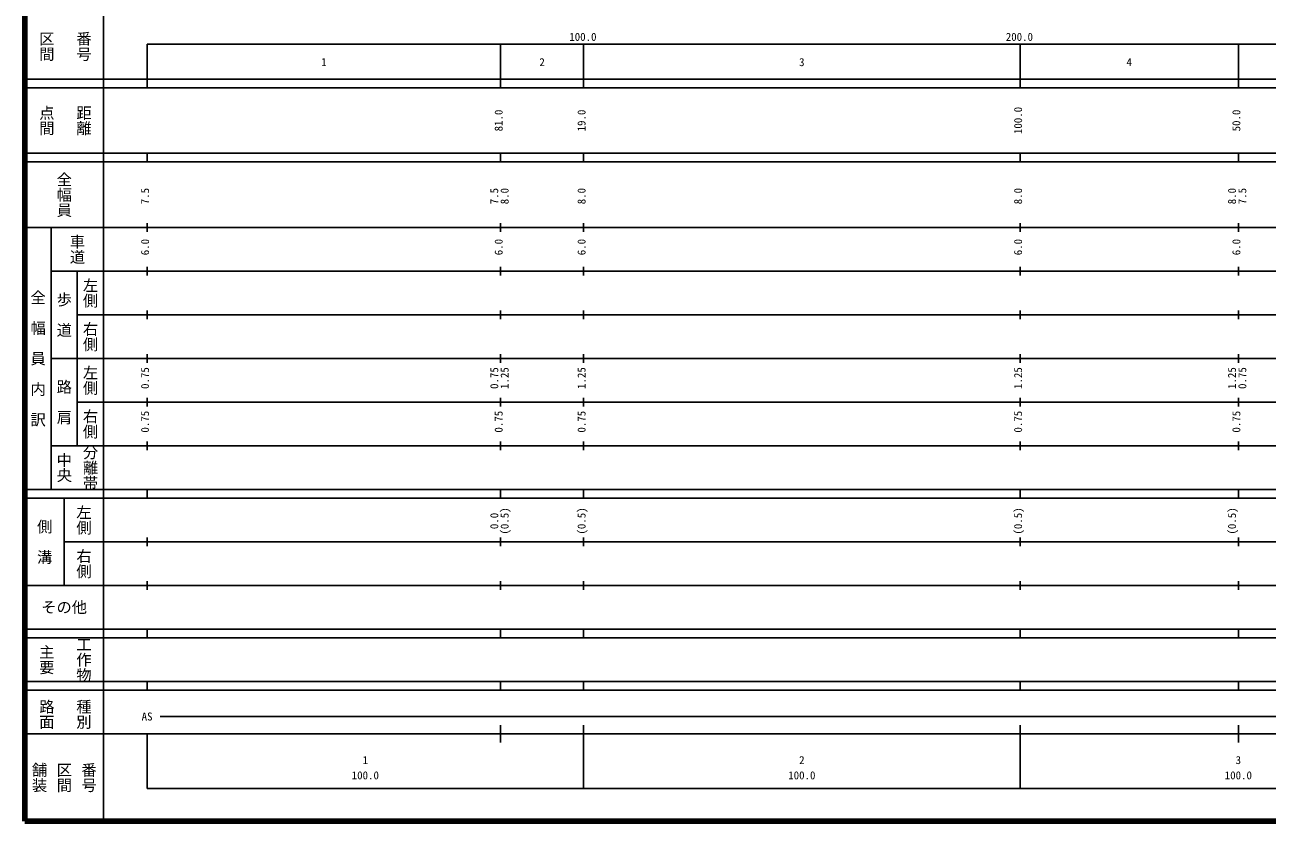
# Model space of a CAD drawing. Units: millimetres on the paper, enlarged 1000 times. Extents: x 40000 to 680000, y 20000 to 380000.
# Drawn here: x 40000 to 324601, y 20000 to 202409 of the extents above; entities that cross this region are included whole.
import ezdxf
from ezdxf.enums import TextEntityAlignment as Align

# ---------------------------------------------------------------- set-up
doc = ezdxf.new("R2010")
doc.units = ezdxf.units.MM
doc.header["$LTSCALE"] = 1000
doc.layers.add('M-TTL', color=2, linetype='Continuous', lineweight=140)
doc.layers.add('M-TTL-BAND', color=7, linetype='Continuous', lineweight=25)
doc.styles.add('@ＭＳ ゴシック', font='')
doc.styles.add('ＭＳ ゴシック', font='')
doc.styles.get('@ＭＳ ゴシック').set_extended_font_data('@MS Gothic')
doc.styles.get('ＭＳ ゴシック').set_extended_font_data('MS Gothic')

msp = doc.modelspace()

# ---------------------------------------------------------------- linework, layer by layer
at = {"layer": 'M-TTL'}
for p, q in [((40000, 380000), (40000, 20000)), ((40000, 20000), (680000, 20000))]:
    msp.add_line(p, q, dxfattribs=at)
at = {"layer": 'M-TTL-BAND'}
for p, q in [((58000, 370000), (58000, 20000)), ((68000, 198000), (579000, 198000)), ((68000, 198000), (68000, 188000)), ((149000, 188000), (149000, 198000)), ((168000, 188000), (168000, 198000)), ((268000, 188000), (268000, 198000)), ((318000, 188000), (318000, 198000)), ((40000, 190000), (579000, 190000)), ((40000, 188000), (579000, 188000)), ((40000, 173000), (579000, 173000)), ((40000, 171000), (579000, 171000)), ((68000, 171000), (68000, 173000)), ((149000, 171000), (149000, 173000)), ((168000, 171000), (168000, 173000)), ((268000, 171000), (268000, 173000)), ((318000, 171000), (318000, 173000)), ((68000, 155000), (68000, 157000)), ((149000, 155000), (149000, 157000)), ((168000, 155000), (168000, 157000)), ((268000, 155000), (268000, 157000)), ((318000, 155000), (318000, 157000)), ((40000, 156000), (579000, 156000)), ((46000, 96000), (46000, 156000)), ((46000, 146000), (579000, 146000)), ((52000, 146000), (52000, 106000)), ((68000, 145000), (68000, 147000)), ((149000, 145000), (149000, 147000)), ((168000, 145000), (168000, 147000)), ((268000, 145000), (268000, 147000)), ((318000, 145000), (318000, 147000)), ((68000, 135000), (68000, 137000)), ((149000, 135000), (149000, 137000)), ((168000, 135000), (168000, 137000)), ((268000, 135000), (268000, 137000)), ((318000, 135000), (318000, 137000)), ((52000, 136000), (579000, 136000)), ((46000, 126000), (579000, 126000)), ((68000, 125000), (68000, 127000)), ((149000, 125000), (149000, 127000)), ((168000, 125000), (168000, 127000)), ((268000, 125000), (268000, 127000)), ((318000, 125000), (318000, 127000)), ((68000, 115000), (68000, 117000)), ((149000, 115000), (149000, 117000)), ((168000, 115000), (168000, 117000)), ((268000, 115000), (268000, 117000)), ((318000, 115000), (318000, 117000)), ((52000, 116000), (579000, 116000)), ((46000, 106000), (579000, 106000)), ((68000, 105000), (68000, 107000)), ((149000, 105000), (149000, 107000)), ((168000, 105000), (168000, 107000)), ((268000, 105000), (268000, 107000)), ((318000, 105000), (318000, 107000)), ((40000, 96000), (579000, 96000)), ((40000, 94000), (579000, 94000)), ((49000, 94000), (49000, 74000)), ((68000, 94000), (68000, 96000)), ((149000, 94000), (149000, 96000)), ((168000, 94000), (168000, 96000)), ((268000, 94000), (268000, 96000)), ((318000, 94000), (318000, 96000)), ((49000, 84000), (579000, 84000)), ((68000, 83000), (68000, 85000)), ((149000, 83000), (149000, 85000)), ((168000, 83000), (168000, 85000)), ((268000, 83000), (268000, 85000)), ((318000, 83000), (318000, 85000)), ((40000, 74000), (579000, 74000)), ((68000, 73000), (68000, 75000)), ((149000, 73000), (149000, 75000)), ((168000, 73000), (168000, 75000)), ((268000, 73000), (268000, 75000)), ((318000, 73000), (318000, 75000)), ((40000, 64000), (579000, 64000)), ((68000, 62000), (68000, 64000)), ((149000, 62000), (149000, 64000)), ((168000, 62000), (168000, 64000)), ((268000, 62000), (268000, 64000)), ((318000, 62000), (318000, 64000)), ((40000, 62000), (579000, 62000)), ((40000, 52000), (579000, 52000)), ((68000, 50000), (68000, 52000)), ((149000, 50000), (149000, 52000)), ((168000, 50000), (168000, 52000)), ((268000, 50000), (268000, 52000)), ((318000, 50000), (318000, 52000)), ((40000, 50000), (579000, 50000)), ((71000, 44000), (565000, 44000)), ((40000, 40000), (579000, 40000)), ((68000, 40000), (68000, 27500)), ((149000, 38000), (149000, 42000)), ((168000, 27500), (168000, 42000)), ((268000, 27500), (268000, 42000)), ((318000, 38000), (318000, 42000)), ((68000, 27500), (579000, 27500))]:
    msp.add_line(p, q, dxfattribs=at)

# ---------------------------------------------------------------- texts
at = {"layer": 'M-TTL-BAND', "style": '@ＭＳ ゴシック'}
for s, p in [('区間', (45000, 197500)), ('番号', (53500, 197500)), ('点間', (45000, 180500)), ('距離', (53500, 180500)), ('全幅員', (49000, 163500)), ('車道', (52000, 151000)), ('左側', (55000, 141000)), ('全\u3000幅\u3000員\u3000内\u3000訳', (43000, 126000)), ('歩\u3000道', (49000, 136000)), ('右側', (55000, 131000)), ('左側', (55000, 121000)), ('路\u3000肩', (49000, 116000)), ('右側', (55000, 111000)), ('分離帯', (55000, 101000)), ('中央', (49000, 101000)), ('左側', (53500, 89000)), ('側\u3000溝', (44500, 84000)), ('右側', (53500, 79000)), ('主要', (45000, 57000)), ('工作物', (53500, 57000)), ('路面', (45000, 44500)), ('種別', (53500, 44500)), ('舗装', (43333, 30000)), ('区間', (49000, 30000)), ('番号', (54667, 30000))]:
    msp.add_text(s, height=2566, rotation=270, dxfattribs=at).set_placement(p, align=Align.MIDDLE_CENTER)
at = {"layer": 'M-TTL-BAND', "style": 'ＭＳ ゴシック'}
for s, p in [('100.0', (167844, 198195)), ('200.0', (267844, 198195)), ('1', (108500, 192405)), ('2', (158500, 192405)), ('3', (218000, 192405)), ('4', (293000, 192405)), ('AS', (68000, 42500)), ('1', (118000, 32523)), ('2', (218000, 32523)), ('3', (318000, 32523)), ('100.0', (118000, 29033)), ('100.0', (218000, 29033)), ('100.0', (318000, 29033))]:
    msp.add_text(s, height=1833, dxfattribs=at).set_placement(p, align=Align.BOTTOM_CENTER)
for s, p in [('81.0', (150000, 180500)), ('19.0', (169000, 180500)), ('100.0', (269000, 180500)), ('50.0', (319000, 180500)), ('7.5', (69000, 163174)), ('7.5', (149000, 163174)), ('8.0', (151370, 163174)), ('8.0', (169000, 163174)), ('8.0', (269000, 163174)), ('8.0', (318000, 163174)), ('7.5', (320370, 163174)), ('6.0', (69000, 151500)), ('6.0', (150000, 151500)), ('6.0', (169000, 151500)), ('6.0', (269000, 151500)), ('6.0', (319000, 151500)), ('0.75', (69000, 121500)), ('0.75', (149000, 121500)), ('1.25', (151370, 121500)), ('1.25', (169000, 121500)), ('1.25', (269000, 121500)), ('1.25', (318000, 121500)), ('0.75', (320370, 121500)), ('0.75', (69000, 111500)), ('0.75', (150000, 111500)), ('0.75', (169000, 111500)), ('0.75', (269000, 111500)), ('0.75', (319000, 111500)), ('(0.5)', (151370, 88764)), ('(0.5)', (169000, 88764)), ('(0.5)', (269000, 88764)), ('(0.5)', (318000, 88764)), ('0.0', (149000, 88764))]:
    msp.add_text(s, height=1833, rotation=90, dxfattribs=at).set_placement(p, align=Align.BOTTOM_CENTER)
msp.add_text('その他', height=2566, dxfattribs=at).set_placement((49000, 69000), align=Align.MIDDLE_CENTER)

doc.saveas('drawing.dxf')
